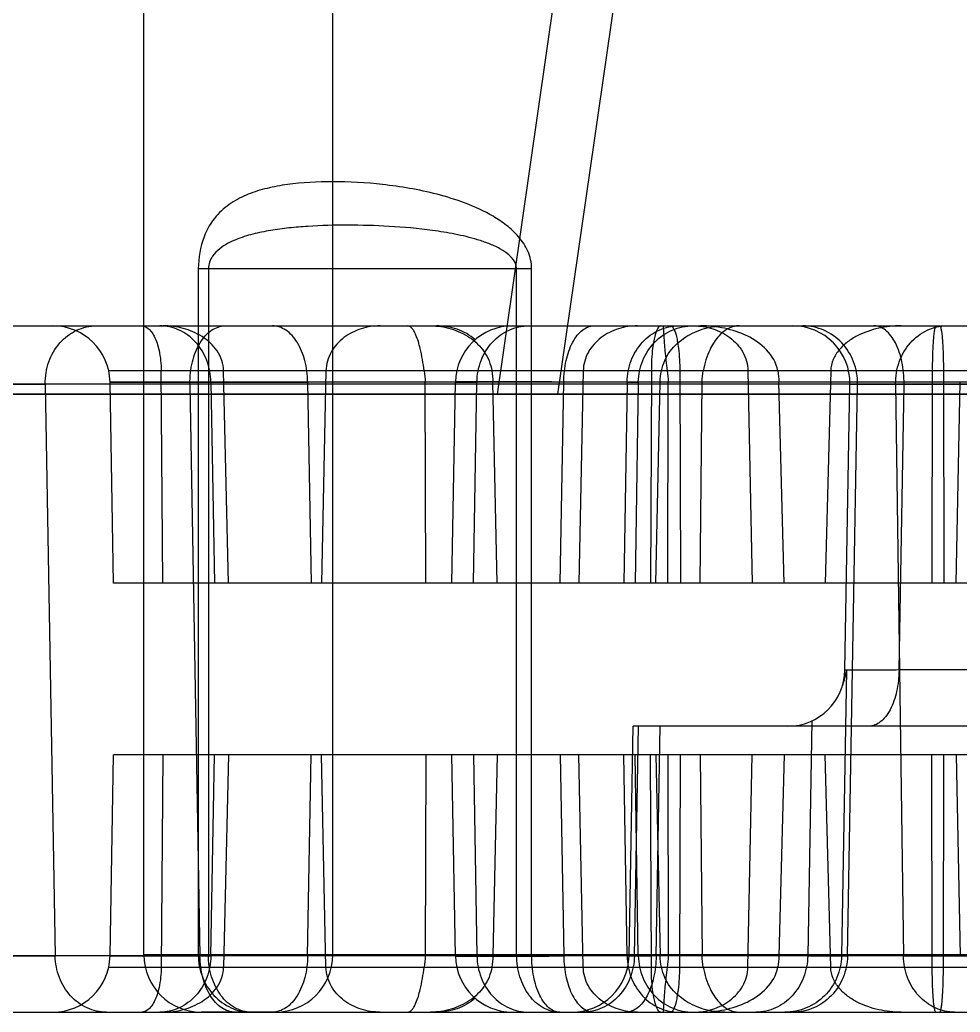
# Model space of a CAD drawing. Header units: millimetres. Extents: x 27275 to 28529, y -21406 to -20519.
# Drawn here: x 27922.13 to 27930.4, y -21152.43 to -21143.71 of the extents above; entities that cross this region are included whole.
import ezdxf

# ---------------------------------------------------------------- set-up
doc = ezdxf.new("R2010")
doc.units = ezdxf.units.MM
doc.header["$LTSCALE"] = 8
doc.layers.add('Cav-cor', color=30, linetype='Continuous')
doc.layers.add('WT', color=4, linetype='Continuous')

# ---------------------------------------------------------------- blocks, each defined once
blk = doc.blocks.new('20160902.185733')
at = {"layer": 'Cav-cor', "color": 241}
for p, q in [((-12.0217, 6.9414), (-12.0217, 29.3249)), ((-12.0217, 6.9414), (-12.0217, 29.1744)), ((-10.5724, 11.8744), (-8.2558, 27.9616)), ((-10.0406, 11.8744), (-7.7366, 27.8744)), ((-13.6816, 6.9414), (-13.6816, 27.6147)), ((-13.6816, 6.9414), (-13.6816, 27.6147)), ((-13.2037, 12.9774), (-13.2037, 6.9414)), ((-13.2037, 12.9774), (-10.2724, 12.9774)), ((-13.1151, 12.9774), (-13.1151, 6.9414)), ((-10.4042, 6.9414), (-10.4042, 12.9774)), ((-10.2724, 6.9414), (-10.2724, 12.9774)), ((-15.0912, 12.4744), (3.7033, 12.4744)), ((2.6037, 12.079), (-13.9916, 12.079)), ((-13.5163, 10.2109), (-13.5301, 12.079)), ((-12.9385, 10.2109), (-12.9816, 12.079)), ((-12.0808, 12.079), (-12.1195, 10.2109)), ((-9.8187, 12.079), (-9.8574, 10.2109)), ((-9.2197, 12.079), (-9.2263, 10.2109)), ((-8.9698, 12.079), (-8.9632, 10.2109)), ((-8.3708, 12.079), (-8.3321, 10.2109)), ((-7.6419, 12.079), (-7.6922, 10.2109)), ((-6.7492, 12.079), (-6.7518, 10.2109)), ((-6.6513, 12.079), (-6.6487, 10.2109)), ((-13.2771, 11.9626), (-15.5941, 11.9626)), ((-15.5941, 11.9626), (-14.5498, 11.9626)), ((-14.5498, 11.9626), (-14.462, 6.9326)), ((3.7302, 11.9626), (-14.5498, 11.9626)), ((-13.9492, 10.2109), (-13.9801, 11.9802)), ((-13.0924, 11.9802), (-13.9801, 11.9802)), ((-13.9801, 11.9802), (-12.2423, 11.9802)), ((-13.2771, 11.9626), (-13.1893, 6.9326)), ((-13.0924, 11.9802), (-13.0615, 10.2109)), ((1.6402, 11.9802), (-13.0924, 11.9802)), ((-12.2423, 11.9802), (-12.2114, 10.2109)), ((-11.2025, 10.2109), (-11.209, 11.9802)), ((-10.9731, 10.2109), (-10.9422, 11.9802)), ((-10.9422, 11.9802), (-10.7537, 11.9802)), ((-10.7846, 10.2109), (-10.7537, 11.9802)), ((-10.5769, 10.2109), (-10.6135, 11.9802)), ((-10.0212, 10.2109), (-9.9903, 11.9802)), ((-9.4335, 11.9802), (-9.4624, 10.2109)), ((-9.4335, 11.9802), (-9.3341, 11.9802)), ((-9.3341, 11.9802), (-9.363, 10.2109)), ((-9.1789, 10.2109), (-9.142, 11.9802)), ((-9.0747, 10.2109), (-9.0726, 11.9802)), ((-8.7913, 10.2109), (-8.7731, 11.9802)), ((-8.0512, 10.2109), (-8.0983, 11.9802)), ((-7.5174, 9.4476), (-7.4735, 11.9626)), ((-7.4944, 6.9326), (-7.4066, 11.9626)), ((-7.4066, 11.9626), (-7.4735, 11.9626)), ((-7.0712, 11.9626), (-7.0027, 6.9326)), ((-7.0712, 11.9626), (-6.3284, 11.9623)), ((-7.0414, 9.4476), (-6.9975, 11.9626)), ((-6.5384, 10.2109), (-6.504, 11.9802)), ((-121.6396, 11.8744), (38.3604, 11.8744)), ((38.3604, 11.8744), (-28.2686, 11.8744)), ((-13.5131, 11.8744), (-12.9816, 11.8744)), ((-1.4587, 11.8744), (-12.5247, 11.8744)), ((-1.4587, 11.8744), (-12.5247, 11.8744)), ((-1.9617, 11.8744), (-12.0142, 11.8744)), ((-1.9617, 11.8744), (-12.0142, 11.8744)), ((2.5613, 10.2109), (-13.9492, 10.2109)), ((-7.5036, 9.4475), (-7.5473, 6.9325)), ((-7.5174, 9.4476), (-7.5036, 9.4475)), ((1.4072, 9.4476), (-7.0414, 9.4476)), ((-7.8091, 8.9999), (-7.8447, 6.9326)), ((-9.416, 6.9326), (-9.3807, 8.9534)), ((0.7221, 8.9534), (-9.3807, 8.9534)), ((-9.3688, 6.9326), (-9.3336, 8.9534)), ((-9.178, 6.9326), (-9.1427, 8.9534)), ((-13.9801, 6.9326), (-13.9492, 8.7019)), ((2.5613, 8.7019), (-13.9492, 8.7019)), ((-13.5163, 8.7019), (-13.5301, 6.8338)), ((-13.0924, 6.9326), (-13.0615, 8.7019)), ((-12.9385, 8.7019), (-12.9816, 6.8338)), ((-12.2423, 6.9326), (-12.2114, 8.7019)), ((-12.0808, 6.8338), (-12.1195, 8.7019)), ((-11.2025, 8.7019), (-11.209, 6.9326)), ((-10.9422, 6.9326), (-10.9731, 8.7019)), ((-10.7846, 8.7019), (-10.7537, 6.9326)), ((-10.5769, 8.7019), (-10.6135, 6.9326)), ((-10.0212, 8.7019), (-9.9903, 6.9326)), ((-9.8187, 6.8338), (-9.8574, 8.7019)), ((-9.4335, 6.9326), (-9.4624, 8.7019)), ((-9.3341, 6.9326), (-9.363, 8.7019)), ((-9.2197, 6.8338), (-9.2263, 8.7019)), ((-9.1789, 8.7019), (-9.142, 6.9326)), ((-9.0747, 8.7019), (-9.0726, 6.9326)), ((-8.9698, 6.8338), (-8.9632, 8.7019)), ((-8.7913, 8.7019), (-8.7731, 6.9326)), ((-8.3708, 6.8338), (-8.3321, 8.7019)), ((-8.0512, 8.7019), (-8.0983, 6.9326)), ((-7.6419, 6.8338), (-7.6922, 8.7019)), ((-6.7492, 6.8338), (-6.7518, 8.7019)), ((-6.6513, 6.8338), (-6.6487, 8.7019)), ((-6.5384, 8.7019), (-6.504, 6.9326)), ((-15.5063, 6.9326), (-14.462, 6.9326)), ((-13.1893, 6.9326), (-15.5063, 6.9326)), ((3.6424, 6.9326), (-14.462, 6.9326)), ((-13.9801, 6.9326), (-13.0924, 6.9326)), ((-12.2423, 6.9326), (-13.9801, 6.9326)), ((-0.5523, 6.9414), (-13.6816, 6.9414)), ((-10.7537, 6.9326), (-10.9422, 6.9326)), ((-9.3341, 6.9326), (-9.4335, 6.9326)), ((-7.8447, 6.9326), (-7.5473, 6.9325)), ((-7.5473, 6.9325), (-7.4944, 6.9326)), ((-7.0027, 6.9326), (-5.3377, 6.9326)), ((-13.9916, 6.8338), (2.6037, 6.8338)), ((-15.0034, 6.4384), (3.6155, 6.4384)), ((-12.5247, 6.4384), (-13.1786, 6.4384))]:
    blk.add_line(p, q, dxfattribs=at)
for centre, start, end in [((-14.483, 11.9714), 1, 90.00009), ((-10.4393, 11.9714), 90, 179), ((-7.9764, 11.9714), 359, 90.00003), ((-8.0203, 9.4564), 270, 359), ((-14.483, 6.9414), 269.99908, 358.99998), ((-13.1786, 6.9414), 180.00001, 270.00001), ((-13.1786, 6.9414), 180.00001, 270.00001), ((-12.5247, 6.9414), 269.99999, 359.99999), ((-12.5247, 6.9414), 269.99999, 359.99999), ((-10.4393, 6.9414), 181, 270), ((-9.9189, 6.9414), 269.99999, 359)]:
    blk.add_arc(centre, 0.503, start, end, dxfattribs=at)
at = {"layer": 'Cav-cor', "color": 241, "extrusion": (0, 0, -1)}
for centre, major_axis, ratio, start_param, end_param in [((-11.5596, 11.9714), (0.0083, 0.503), 0.69686, 1.343665, 1.541841), ((-10.9639, 11.9714), (-0.0083, 0.503), 0.69686, 1.36667, 1.564845), ((-8.6938, 11.9714), (0.0129, 0.5029), 0.891313, 4.70703, 4.905206), ((-9.4392, 11.9714), (0.0149, 0.5029), 0.72844, 1.333606, 1.531781), ((-8.3247, 11.9714), (-0.0129, 0.5029), 0.891313, 4.752654, 4.95083), ((-8.4647, 11.9714), (-0.0149, 0.5029), 0.72844, 1.376729, 1.574905), ((-11.5596, 6.9414), (-0.0083, 0.503), 0.69686, 1.599752, 1.797928), ((-10.9639, 6.9414), (0.0083, 0.503), 0.69686, 1.576747, 1.774923), ((-8.6938, 6.9414), (-0.0129, 0.5029), 0.891313, 4.519572, 4.717748), ((-9.4392, 6.9414), (-0.0149, 0.5029), 0.72844, 1.609811, 1.807987), ((-8.3247, 6.9414), (0.0129, 0.5029), 0.891313, 4.473948, 4.672123), ((-8.4647, 6.9414), (0.0149, 0.5029), 0.72844, 1.566688, 1.764864)]:
    blk.add_ellipse(centre, major_axis=major_axis, ratio=ratio, start_param=start_param, end_param=end_param, dxfattribs=at)
at = {"layer": 'Cav-cor', "color": 241}
for points, knots in [([(-10.2724, 12.9774), (-10.2727, 13.0298), (-10.2965, 13.1337), (-10.383, 13.2606), (-10.491, 13.3603), (-10.6462, 13.464), (-10.8513, 13.5574), (-11.1001, 13.634), (-11.3436, 13.6856), (-11.6502, 13.7289), (-12.0091, 13.7494), (-12.35, 13.7322), (-12.597, 13.6877), (-12.7645, 13.6364), (-12.9196, 13.5583), (-13.0612, 13.4362), (-13.1762, 13.2399), (-13.2035, 13.0726), (-13.2037, 12.9774)], [0, 0, 0, 0, 0.04313, 0.084705, 0.124685, 0.163417, 0.237897, 0.309122, 0.37732, 0.442527, 0.563763, 0.672545, 0.722473, 0.769958, 0.81626, 0.864424, 0.921654, 1, 1, 1, 1]), ([(-10.4042, 12.9774), (-10.4044, 13.0537), (-10.5174, 13.1414), (-10.6473, 13.1983), (-10.7803, 13.2437), (-10.9451, 13.2825), (-11.2046, 13.3247), (-11.52, 13.3525), (-11.8859, 13.3629), (-12.1798, 13.3551), (-12.4053, 13.3366), (-12.5674, 13.3152), (-12.7244, 13.2835), (-12.851, 13.244), (-12.9476, 13.1988), (-13.0185, 13.1533), (-13.0884, 13.0858), (-13.115, 13.0163), (-13.1151, 12.9774)], [0, 0, 0, 0, 0.077382, 0.113735, 0.149212, 0.21837, 0.285666, 0.415396, 0.539034, 0.656637, 0.713203, 0.768342, 0.82224, 0.875447, 0.902301, 0.930056, 0.960531, 1, 1, 1, 1]), ([(-14.5498, 11.9626), (-14.5509, 12.0285), (-14.5297, 12.1602), (-14.4319, 12.3301), (-14.2813, 12.4465), (-14.1587, 12.4744), (-14.0991, 12.4744)], [0, 0, 0, 0, 0.262489, 0.517962, 0.762887, 1, 1, 1, 1]), ([(-13.7002, 12.4744), (-13.6801, 12.4744), (-13.6473, 12.4587), (-13.6145, 12.4221), (-13.5767, 12.3591), (-13.5409, 12.2432), (-13.5302, 12.1391), (-13.5301, 12.079)], [0, 0, 0, 0, 0.130832, 0.216162, 0.32129, 0.607761, 1, 1, 1, 1]), ([(-13.0924, 11.9802), (-13.0934, 12.0446), (-13.1176, 12.1725), (-13.2165, 12.3362), (-13.3651, 12.4477), (-13.4849, 12.4744), (-13.5431, 12.4744)], [0, 0, 0, 0, 0.262507, 0.517755, 0.762643, 1, 1, 1, 1]), ([(-12.9816, 12.079), (-12.9832, 12.1405), (-13.0261, 12.2633), (-13.1651, 12.3883), (-13.3333, 12.4592), (-13.4535, 12.4744), (-13.5131, 12.4744)], [0, 0, 0, 0, 0.254441, 0.505392, 0.75334, 1, 1, 1, 1]), ([(-13.2771, 11.9626), (-13.2778, 12.0281), (-13.2644, 12.1541), (-13.2012, 12.3198), (-13.102, 12.4404), (-13.0093, 12.4744), (-12.9673, 12.4744)], [0, 0, 0, 0, 0.301241, 0.575924, 0.806648, 1, 1, 1, 1]), ([(-12.2423, 11.9802), (-12.243, 12.044), (-12.2583, 12.1662), (-12.3224, 12.3264), (-12.4207, 12.4422), (-12.5111, 12.4744), (-12.5521, 12.4744)], [0, 0, 0, 0, 0.30163, 0.575564, 0.805928, 1, 1, 1, 1]), ([(-11.6037, 12.4744), (-11.6603, 12.4744), (-11.7743, 12.4573), (-11.929, 12.3798), (-12.0469, 12.2505), (-12.0797, 12.1359), (-12.0808, 12.079)], [0, 0, 0, 0, 0.249341, 0.498987, 0.749179, 1, 1, 1, 1]), ([(-11.2162, 12.079), (-11.2257, 12.1451), (-11.244, 12.2513), (-11.2772, 12.3685), (-11.3058, 12.4274), (-11.3266, 12.4584), (-11.3492, 12.4744), (-11.363, 12.4744)], [0, 0, 0, 0, 0.4587, 0.739717, 0.833873, 0.905172, 1, 1, 1, 1]), ([(-11.1605, 12.4744), (-11.1003, 12.4744), (-10.979, 12.4574), (-10.8125, 12.3805), (-10.6798, 12.253), (-10.6319, 12.138), (-10.6224, 12.079)], [0, 0, 0, 0, 0.25058, 0.501307, 0.751564, 1, 1, 1, 1]), ([(-10.7677, 12.3524), (-10.8145, 12.3924), (-10.9245, 12.4546), (-11.0485, 12.4744), (-11.11, 12.4744)], [0, 0, 0, 0, 0.500259, 1, 1, 1, 1]), ([(-10.7537, 11.9802), (-10.7527, 12.0446), (-10.7282, 12.1727), (-10.628, 12.3365), (-10.4776, 12.4479), (-10.3568, 12.4744), (-10.2979, 12.4744)], [0, 0, 0, 0, 0.26124, 0.515939, 0.761338, 1, 1, 1, 1]), ([(-9.9903, 11.9802), (-9.9897, 12.0438), (-9.9767, 12.1644), (-9.9302, 12.3035), (-9.8746, 12.3905), (-9.8183, 12.4496), (-9.761, 12.4744), (-9.7253, 12.4744)], [0, 0, 0, 0, 0.315247, 0.596336, 0.717023, 0.823224, 1, 1, 1, 1]), ([(-9.3416, 12.4744), (-9.3982, 12.4744), (-9.5121, 12.4573), (-9.6669, 12.3798), (-9.7848, 12.2505), (-9.8175, 12.1359), (-9.8187, 12.079)], [0, 0, 0, 0, 0.249341, 0.498987, 0.749179, 1, 1, 1, 1]), ([(-9.4335, 11.9802), (-9.4325, 12.0446), (-9.408, 12.1727), (-9.3078, 12.3365), (-9.1574, 12.4479), (-9.0366, 12.4744), (-8.9777, 12.4744)], [0, 0, 0, 0, 0.26124, 0.515939, 0.761338, 1, 1, 1, 1]), ([(-9.3341, 11.9802), (-9.3331, 12.0447), (-9.3068, 12.174), (-9.2002, 12.338), (-9.0415, 12.4484), (-8.9155, 12.4744), (-8.8535, 12.4744)], [0, 0, 0, 0, 0.255208, 0.50735, 0.755201, 1, 1, 1, 1]), ([(-9.1373, 12.4744), (-9.1479, 12.4744), (-9.1637, 12.4561), (-9.1765, 12.4276), (-9.1887, 12.3897), (-9.1997, 12.3385), (-9.2152, 12.2337), (-9.2194, 12.145), (-9.2197, 12.079)], [0, 0, 0, 0, 0.076258, 0.143093, 0.235549, 0.359613, 0.522958, 1, 1, 1, 1]), ([(-9.1312, 12.079), (-9.1189, 12.1405), (-9.0642, 12.2579), (-8.9235, 12.3841), (-8.7536, 12.4583), (-8.6321, 12.4744), (-8.572, 12.4744)], [0, 0, 0, 0, 0.255574, 0.507518, 0.754957, 1, 1, 1, 1]), ([(-9.1176, 12.4744), (-9.1171, 12.4744), (-9.1169, 12.4715), (-9.116, 12.4679), (-9.1154, 12.46), (-9.1146, 12.4498), (-9.1137, 12.4362), (-9.112, 12.4121), (-9.1095, 12.3737), (-9.1055, 12.3177), (-9.0997, 12.2485), (-9.0914, 12.1674), (-9.0841, 12.1095), (-9.0797, 12.079)], [0, 0, 0, 0, 0.004031, 0.015251, 0.03393, 0.060185, 0.094115, 0.135843, 0.243427, 0.384413, 0.559477, 0.767824, 1, 1, 1, 1]), ([(-9.0522, 12.4744), (-9.0416, 12.4744), (-9.0258, 12.4561), (-9.013, 12.4276), (-9.0008, 12.3897), (-8.9898, 12.3385), (-8.9743, 12.2337), (-8.9701, 12.145), (-8.9698, 12.079)], [0, 0, 0, 0, 0.076258, 0.143093, 0.235549, 0.359613, 0.522958, 1, 1, 1, 1]), ([(-8.8479, 12.4744), (-8.7913, 12.4744), (-8.6773, 12.4573), (-8.5226, 12.3798), (-8.4047, 12.2505), (-8.372, 12.1359), (-8.3708, 12.079)], [0, 0, 0, 0, 0.249341, 0.498987, 0.749179, 1, 1, 1, 1]), ([(-8.1081, 12.079), (-8.12, 12.1475), (-8.1957, 12.2762), (-8.3732, 12.3939), (-8.575, 12.4604), (-8.716, 12.4744), (-8.7863, 12.4744)], [0, 0, 0, 0, 0.248118, 0.498283, 0.749026, 1, 1, 1, 1]), ([(-8.4465, 12.4744), (-8.4772, 12.4744), (-8.5451, 12.4573), (-8.637, 12.3829), (-8.718, 12.2538), (-8.7511, 12.1433), (-8.7633, 12.079)], [0, 0, 0, 0, 0.169615, 0.371265, 0.638507, 1, 1, 1, 1]), ([(-7.4066, 11.9626), (-7.4055, 12.0287), (-7.4285, 12.1618), (-7.5341, 12.332), (-7.6949, 12.4472), (-7.8239, 12.4744), (-7.8872, 12.4744)], [0, 0, 0, 0, 0.255207, 0.507445, 0.755307, 1, 1, 1, 1]), ([(-7.0213, 12.4744), (-7.0881, 12.4744), (-7.222, 12.4606), (-7.3821, 12.406), (-7.4962, 12.3351), (-7.5708, 12.2663), (-7.6252, 12.1799), (-7.641, 12.1126), (-7.6419, 12.079)], [0, 0, 0, 0, 0.249413, 0.498745, 0.623765, 0.748915, 0.874543, 1, 1, 1, 1]), ([(-6.9975, 11.9626), (-6.9969, 12.028), (-7.0082, 12.1523), (-7.0542, 12.2962), (-7.1099, 12.3867), (-7.156, 12.4358), (-7.2074, 12.4669), (-7.2447, 12.4744), (-7.2624, 12.4744)], [0, 0, 0, 0, 0.313817, 0.595041, 0.715828, 0.821904, 0.915037, 1, 1, 1, 1]), ([(-7.0712, 11.9626), (-7.0723, 12.0285), (-7.0511, 12.1602), (-6.9533, 12.3301), (-6.8027, 12.4465), (-6.6801, 12.4744), (-6.6205, 12.4744)], [0, 0, 0, 0, 0.262489, 0.517962, 0.762887, 1, 1, 1, 1]), ([(-6.7169, 12.4744), (-6.7196, 12.4744), (-6.7248, 12.4642), (-6.7288, 12.4473), (-6.7341, 12.4158), (-6.7386, 12.3728), (-6.7429, 12.3161), (-6.7477, 12.2169), (-6.7491, 12.1363), (-6.7492, 12.079)], [0, 0, 0, 0, 0.020306, 0.067245, 0.144219, 0.253014, 0.394912, 0.570094, 1, 1, 1, 1]), ([(-6.6835, 12.4744), (-6.6808, 12.4744), (-6.6757, 12.4642), (-6.6717, 12.4473), (-6.6663, 12.4158), (-6.6619, 12.3728), (-6.6576, 12.3161), (-6.6527, 12.2169), (-6.6513, 12.1363), (-6.6513, 12.079)], [0, 0, 0, 0, 0.020306, 0.067245, 0.144219, 0.253014, 0.394912, 0.570094, 1, 1, 1, 1]), ([(-9.9903, 11.9802), (-10.0596, 11.9804), (-10.1915, 11.9807), (-10.3781, 11.9811), (-10.5414, 11.9814), (-10.6617, 11.9815), (-10.7443, 11.9814), (-10.7955, 11.9814), (-10.8391, 11.9813), (-10.8751, 11.9812), (-10.9031, 11.9809), (-10.9218, 11.9809), (-10.9323, 11.9805), (-10.9378, 11.9807), (-10.9401, 11.98), (-10.9422, 11.9805), (-10.9422, 11.9802)], [0, 0, 0, 0, 0.218487, 0.415567, 0.588037, 0.733114, 0.79463, 0.848448, 0.894361, 0.932179, 0.961749, 0.982961, 0.990401, 0.995722, 0.998921, 1, 1, 1, 1]), ([(-7.4735, 11.9626), (-7.4735, 11.9619), (-7.4691, 11.9629), (-7.4646, 11.9616), (-7.4537, 11.962), (-7.44, 11.9616), (-7.4219, 11.9615), (-7.3904, 11.9614), (-7.3417, 11.9613), (-7.2731, 11.9614), (-7.1914, 11.9617), (-7.0981, 11.9621), (-7.0322, 11.9624), (-6.9975, 11.9626)], [0, 0, 0, 0, 0.004291, 0.017048, 0.038248, 0.067811, 0.105619, 0.151522, 0.266841, 0.41191, 0.584385, 0.781475, 1, 1, 1, 1]), ([(-7.0414, 9.4476), (-7.0761, 9.4474), (-7.142, 9.4471), (-7.2353, 9.4467), (-7.317, 9.4464), (-7.3856, 9.4463), (-7.4343, 9.4464), (-7.4658, 9.4465), (-7.4839, 9.4466), (-7.4976, 9.447), (-7.5085, 9.4466), (-7.513, 9.4479), (-7.5174, 9.4469), (-7.5174, 9.4476)], [0, 0, 0, 0, 0.218519, 0.415606, 0.588083, 0.733154, 0.848476, 0.894381, 0.932189, 0.961753, 0.982952, 0.995709, 1, 1, 1, 1]), ([(-7.0414, 9.4476), (-7.042, 9.384), (-7.055, 9.2634), (-7.1014, 9.1243), (-7.157, 9.0373), (-7.2133, 8.9782), (-7.2706, 8.9534), (-7.3063, 8.9534)], [0, 0, 0, 0, 0.315247, 0.596336, 0.717023, 0.823224, 1, 1, 1, 1]), ([(-14.0113, 6.4384), (-14.0696, 6.4384), (-14.1893, 6.4651), (-14.338, 6.5766), (-14.4369, 6.7403), (-14.461, 6.8682), (-14.462, 6.9326)], [0, 0, 0, 0, 0.237357, 0.482245, 0.737493, 1, 1, 1, 1]), ([(-13.0924, 6.9326), (-13.0934, 6.8682), (-13.1176, 6.7403), (-13.2165, 6.5766), (-13.3651, 6.4651), (-13.4849, 6.4384), (-13.5431, 6.4384)], [0, 0, 0, 0, 0.262507, 0.517755, 0.762643, 1, 1, 1, 1]), ([(-13.2037, 6.9414), (-13.2037, 6.8762), (-13.18, 6.7456), (-13.0774, 6.5786), (-12.9222, 6.4653), (-12.7976, 6.4384), (-12.7367, 6.4384)], [0, 0, 0, 0, 0.25849, 0.512091, 0.758611, 1, 1, 1, 1]), ([(-12.8795, 6.4384), (-12.9205, 6.4384), (-13.0109, 6.4706), (-13.1093, 6.5864), (-13.1733, 6.7466), (-13.1886, 6.8688), (-13.1893, 6.9326)], [0, 0, 0, 0, 0.194072, 0.424436, 0.69837, 1, 1, 1, 1]), ([(-12.7367, 6.4384), (-12.7866, 6.4384), (-12.8926, 6.468), (-13.0168, 6.5846), (-13.0968, 6.7499), (-13.1151, 6.8765), (-13.1151, 6.9414)], [0, 0, 0, 0, 0.216687, 0.454219, 0.718437, 1, 1, 1, 1]), ([(-12.2423, 6.9326), (-12.243, 6.8688), (-12.2583, 6.7466), (-12.3224, 6.5864), (-12.4207, 6.4706), (-12.5111, 6.4384), (-12.5521, 6.4384)], [0, 0, 0, 0, 0.30163, 0.575564, 0.805928, 1, 1, 1, 1]), ([(-10.9422, 6.9326), (-10.9422, 6.9323), (-10.9401, 6.9328), (-10.9378, 6.9321), (-10.9323, 6.9323), (-10.9218, 6.9319), (-10.9031, 6.9319), (-10.8751, 6.9316), (-10.8391, 6.9315), (-10.7955, 6.9314), (-10.7443, 6.9314), (-10.6617, 6.9313), (-10.5414, 6.9314), (-10.3781, 6.9317), (-10.1915, 6.9321), (-10.0596, 6.9324), (-9.9903, 6.9326)], [0, 0, 0, 0, 0.001079, 0.004278, 0.009599, 0.017038, 0.038249, 0.067817, 0.105635, 0.151546, 0.205364, 0.266878, 0.411955, 0.584424, 0.781509, 1, 1, 1, 1]), ([(-10.7537, 6.9326), (-10.7527, 6.8682), (-10.7282, 6.7401), (-10.628, 6.5763), (-10.4776, 6.4649), (-10.3568, 6.4384), (-10.2979, 6.4384)], [0, 0, 0, 0, 0.26124, 0.515939, 0.761338, 1, 1, 1, 1]), ([(-10.0258, 6.4384), (-10.0757, 6.4384), (-10.1817, 6.468), (-10.3059, 6.5846), (-10.3859, 6.7499), (-10.4042, 6.8765), (-10.4042, 6.9414)], [0, 0, 0, 0, 0.216687, 0.454219, 0.718437, 1, 1, 1, 1]), ([(-10.0258, 6.4384), (-10.0421, 6.4384), (-10.0768, 6.4459), (-10.1242, 6.4766), (-10.1666, 6.5246), (-10.2184, 6.6136), (-10.2612, 6.755), (-10.2724, 6.8769), (-10.2724, 6.9414)], [0, 0, 0, 0, 0.08104, 0.171157, 0.275571, 0.396038, 0.680087, 1, 1, 1, 1]), ([(-9.9903, 6.9326), (-9.9897, 6.869), (-9.9767, 6.7484), (-9.9302, 6.6093), (-9.8746, 6.5223), (-9.8183, 6.4632), (-9.761, 6.4384), (-9.7253, 6.4384)], [0, 0, 0, 0, 0.315247, 0.596336, 0.717023, 0.823224, 1, 1, 1, 1]), ([(-9.3688, 6.9326), (-9.3699, 6.8682), (-9.3943, 6.7401), (-9.4946, 6.5763), (-9.6449, 6.4649), (-9.7658, 6.4384), (-9.8246, 6.4384)], [0, 0, 0, 0, 0.26124, 0.515939, 0.761338, 1, 1, 1, 1]), ([(-9.178, 6.9326), (-9.1786, 6.869), (-9.1915, 6.7484), (-9.238, 6.6093), (-9.2936, 6.5223), (-9.3499, 6.4632), (-9.4072, 6.4384), (-9.4429, 6.4384)], [0, 0, 0, 0, 0.315247, 0.596336, 0.717023, 0.823224, 1, 1, 1, 1]), ([(-9.4335, 6.9326), (-9.4325, 6.8682), (-9.408, 6.7401), (-9.3078, 6.5763), (-9.1574, 6.4649), (-9.0366, 6.4384), (-8.9777, 6.4384)], [0, 0, 0, 0, 0.26124, 0.515939, 0.761338, 1, 1, 1, 1]), ([(-9.416, 6.9326), (-9.416, 6.9324), (-9.4144, 6.9328), (-9.4127, 6.9323), (-9.4086, 6.9325), (-9.4009, 6.9323), (-9.3873, 6.9325), (-9.3756, 6.9326), (-9.3688, 6.9326)], [0, 0, 0, 0, 0.015988, 0.06353, 0.142581, 0.253025, 0.566811, 1, 1, 1, 1]), ([(-9.178, 6.9326), (-9.2109, 6.9322), (-9.2576, 6.9318), (-9.3158, 6.9314), (-9.3501, 6.9313), (-9.3773, 6.9314), (-9.3957, 6.9315), (-9.4061, 6.9319), (-9.4115, 6.9319), (-9.4138, 6.9324), (-9.416, 6.9323), (-9.416, 6.9326)], [0, 0, 0, 0, 0.415596, 0.588073, 0.733072, 0.848325, 0.932048, 0.961594, 0.982786, 0.995576, 1, 1, 1, 1]), ([(-9.3341, 6.9326), (-9.3331, 6.8681), (-9.3068, 6.7388), (-9.2002, 6.5748), (-9.0415, 6.4644), (-8.9155, 6.4384), (-8.8535, 6.4384)], [0, 0, 0, 0, 0.255208, 0.50735, 0.755201, 1, 1, 1, 1]), ([(-7.8447, 6.9326), (-7.8457, 6.8682), (-7.8702, 6.7401), (-7.9704, 6.5763), (-8.1207, 6.4649), (-8.2416, 6.4384), (-8.3005, 6.4384)], [0, 0, 0, 0, 0.26124, 0.515939, 0.761338, 1, 1, 1, 1]), ([(-7.5473, 6.9325), (-7.5485, 6.8679), (-7.576, 6.7378), (-7.6872, 6.5738), (-7.8517, 6.4641), (-7.9815, 6.4384), (-8.0456, 6.4384)], [0, 0, 0, 0, 0.251069, 0.501504, 0.75106, 1, 1, 1, 1]), ([(-7.4944, 6.9326), (-7.4955, 6.8681), (-7.5217, 6.7388), (-7.6284, 6.5748), (-7.787, 6.4644), (-7.9131, 6.4384), (-7.975, 6.4384)], [0, 0, 0, 0, 0.255208, 0.50735, 0.755201, 1, 1, 1, 1]), ([(-6.552, 6.4384), (-6.6103, 6.4384), (-6.73, 6.4651), (-6.8787, 6.5766), (-6.9776, 6.7403), (-7.0017, 6.8682), (-7.0027, 6.9326)], [0, 0, 0, 0, 0.237357, 0.482245, 0.737493, 1, 1, 1, 1]), ([(-13.5301, 6.8338), (-13.5302, 6.7737), (-13.5409, 6.6696), (-13.5767, 6.5537), (-13.6145, 6.4907), (-13.6473, 6.4541), (-13.6801, 6.4384), (-13.7002, 6.4384)], [0, 0, 0, 0, 0.392239, 0.67871, 0.783838, 0.869168, 1, 1, 1, 1]), ([(-13.5131, 6.4384), (-13.4535, 6.4384), (-13.3333, 6.4536), (-13.1651, 6.5245), (-13.0261, 6.6495), (-12.9832, 6.7723), (-12.9816, 6.8338)], [0, 0, 0, 0, 0.24666, 0.494608, 0.745559, 1, 1, 1, 1]), ([(-11.6037, 6.4384), (-11.6603, 6.4384), (-11.7743, 6.4555), (-11.929, 6.533), (-12.0469, 6.6623), (-12.0797, 6.7769), (-12.0808, 6.8338)], [0, 0, 0, 0, 0.249341, 0.498987, 0.749179, 1, 1, 1, 1]), ([(-11.363, 6.4384), (-11.3492, 6.4384), (-11.3266, 6.4544), (-11.3058, 6.4854), (-11.2772, 6.5443), (-11.244, 6.6615), (-11.2257, 6.7677), (-11.2162, 6.8338)], [0, 0, 0, 0, 0.094833, 0.166134, 0.260297, 0.541339, 1, 1, 1, 1]), ([(-10.6224, 6.8338), (-10.6319, 6.7748), (-10.6798, 6.6598), (-10.8125, 6.5323), (-10.9791, 6.4554), (-11.1003, 6.4384), (-11.1605, 6.4384)], [0, 0, 0, 0, 0.24847, 0.498752, 0.749446, 1, 1, 1, 1]), ([(-9.3416, 6.4384), (-9.3982, 6.4384), (-9.5121, 6.4555), (-9.6669, 6.533), (-9.7848, 6.6623), (-9.8175, 6.7769), (-9.8187, 6.8338)], [0, 0, 0, 0, 0.249341, 0.498987, 0.749179, 1, 1, 1, 1]), ([(-9.1373, 6.4384), (-9.1479, 6.4384), (-9.1637, 6.4567), (-9.1765, 6.4852), (-9.1887, 6.5231), (-9.1997, 6.5743), (-9.2152, 6.6791), (-9.2194, 6.7678), (-9.2197, 6.8338)], [0, 0, 0, 0, 0.076258, 0.143093, 0.235549, 0.359613, 0.522958, 1, 1, 1, 1]), ([(-8.572, 6.4384), (-8.6321, 6.4384), (-8.7536, 6.4545), (-8.9235, 6.5286), (-9.0642, 6.6549), (-9.1189, 6.7723), (-9.1312, 6.8338)], [0, 0, 0, 0, 0.245041, 0.492479, 0.744424, 1, 1, 1, 1]), ([(-9.0797, 6.8338), (-9.0841, 6.8033), (-9.0914, 6.7454), (-9.0997, 6.6643), (-9.1055, 6.5951), (-9.1095, 6.5391), (-9.1124, 6.4963), (-9.1141, 6.4684), (-9.1154, 6.4528), (-9.116, 6.4449), (-9.1169, 6.4413), (-9.1171, 6.4384), (-9.1176, 6.4384)], [0, 0, 0, 0, 0.232175, 0.440555, 0.615632, 0.756621, 0.864192, 0.939826, 0.966074, 0.98475, 0.995969, 1, 1, 1, 1]), ([(-9.0522, 6.4384), (-9.0416, 6.4384), (-9.0258, 6.4567), (-9.013, 6.4852), (-9.0008, 6.5231), (-8.9898, 6.5743), (-8.9743, 6.6791), (-8.9701, 6.7678), (-8.9698, 6.8338)], [0, 0, 0, 0, 0.076258, 0.143093, 0.235549, 0.359613, 0.522958, 1, 1, 1, 1]), ([(-8.8479, 6.4384), (-8.7913, 6.4384), (-8.6773, 6.4555), (-8.5226, 6.533), (-8.4047, 6.6623), (-8.372, 6.7769), (-8.3708, 6.8338)], [0, 0, 0, 0, 0.249341, 0.498987, 0.749179, 1, 1, 1, 1]), ([(-8.7863, 6.4384), (-8.716, 6.4384), (-8.575, 6.4524), (-8.3732, 6.5189), (-8.1957, 6.6366), (-8.12, 6.7653), (-8.1081, 6.8338)], [0, 0, 0, 0, 0.250965, 0.50171, 0.751866, 1, 1, 1, 1]), ([(-8.7633, 6.8338), (-8.7511, 6.7695), (-8.718, 6.659), (-8.637, 6.5299), (-8.5451, 6.4555), (-8.4772, 6.4384), (-8.4465, 6.4384)], [0, 0, 0, 0, 0.361493, 0.628733, 0.830383, 1, 1, 1, 1]), ([(-7.0213, 6.4384), (-7.0881, 6.4384), (-7.222, 6.4522), (-7.3821, 6.5068), (-7.4962, 6.5777), (-7.5708, 6.6465), (-7.6252, 6.7329), (-7.641, 6.8002), (-7.6419, 6.8338)], [0, 0, 0, 0, 0.249413, 0.498745, 0.623765, 0.748915, 0.874543, 1, 1, 1, 1]), ([(-6.7169, 6.4384), (-6.7196, 6.4384), (-6.7248, 6.4486), (-6.7288, 6.4655), (-6.7341, 6.497), (-6.7386, 6.54), (-6.7429, 6.5967), (-6.7477, 6.6959), (-6.7491, 6.7765), (-6.7492, 6.8338)], [0, 0, 0, 0, 0.020306, 0.067245, 0.144219, 0.253014, 0.394912, 0.570094, 1, 1, 1, 1]), ([(-6.6835, 6.4384), (-6.6808, 6.4384), (-6.6757, 6.4486), (-6.6717, 6.4655), (-6.6663, 6.497), (-6.6619, 6.54), (-6.6576, 6.5967), (-6.6527, 6.6959), (-6.6513, 6.7765), (-6.6513, 6.8338)], [0, 0, 0, 0, 0.020306, 0.067245, 0.144219, 0.253014, 0.394912, 0.570094, 1, 1, 1, 1]), ([(-10.7677, 6.5604), (-10.8147, 6.5206), (-10.9244, 6.4581), (-11.0485, 6.4384), (-11.11, 6.4384)], [0, 0, 0, 0, 0.500231, 1, 1, 1, 1])]:
    blk.add_open_spline(points, degree=3, knots=knots, dxfattribs=at)
blk.add_open_spline([(-7.5036, 9.4475), (-7.5136, 9.4003), (-7.5256, 9.3535), (-7.5398, 9.3074)], degree=3, dxfattribs=at)

msp = doc.modelspace()

# ---------------------------------------------------------------- linework, layer by layer
at = {"layer": 'Cav-cor', "color": 241}
msp.add_line((27815.2656, -21146.9964), (27975.2656, -21146.9964), dxfattribs=at)

# ---------------------------------------------------------------- block references
at = {"layer": 'WT'}
msp.add_blockref('20160902.185733', (27936.9052, -21158.8708), dxfattribs=at)

doc.saveas('drawing.dxf')
